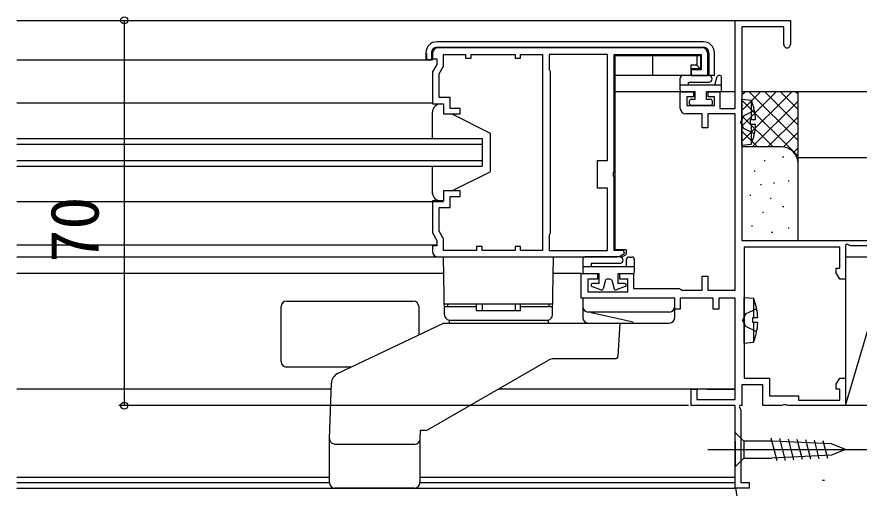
# Model space of a CAD drawing. Units: millimetres, scale not verified. Extents: x -525 to 525, y -782 to 777.
# Drawn here: x 174.5 to 327.5, y -501.5 to -415.9 of the extents above; entities that cross this region are included whole.
import ezdxf
from ezdxf.enums import TextEntityAlignment as Align

# ---------------------------------------------------------------- set-up
doc = ezdxf.new("R2010")
doc.units = ezdxf.units.MM
doc.header["$LTSCALE"] = 4
for name, color, linetype in [('0-2_YKK_11', 7, 'Continuous'), ('0-3_YKK_12', 2, 'Continuous'), ('0-4_YKK_13', 4, 'Continuous'), ('0-6_YKK_D', 6, 'Continuous'), ('0-8_YSS_K', 3, 'Continuous'), ('0-9_YSS_KE', 3, 'Continuous')]:
    doc.layers.add(name, color=color, linetype=linetype)
doc.styles.add('ＭＳ ゴシック', font='')
doc.styles.get('ＭＳ ゴシック').set_extended_font_data('MS Gothic')

msp = doc.modelspace()

# ---------------------------------------------------------------- linework, layer by layer
at = {"layer": '0-2_YKK_11'}
for p, q in [((299, -421.495), (251, -421.495)), ((251, -459.495), (283, -459.495))]:
    msp.add_line(p, q, dxfattribs=at)
for points in [[(295, -432.5), (295, -429.5), (297.4, -429.5), (297.4, -430.4), (296.2, -430.4), (296.2, -432), (301.2, -432), (301.2, -430.4), (300.1, -430.4), (300.1, -429.5), (302.2, -429.5), (302.2, -432.5), (305, -432.5), (305, -416.5), (315, -416.5), (315, -420.9)], [(313.8, -420.9), (313.8, -417.7), (306.2, -417.7), (306.2, -456.5)], [(250, -422.495), (250, -423.495), (250.8, -423.495), (250.8, -424.495), (250, -425.881), (250, -431.695), (252, -431.695), (252, -433.495), (255, -433.495), (255, -432.495), (253.2, -432.495), (253.2, -430.495), (251.2, -430.495), (251.2, -426.202), (252, -424.817), (252, -422.695), (256, -422.695), (256, -423.395), (257, -423.395), (257, -422.695), (265, -422.695), (265, -423.395), (266, -423.395), (266, -422.695), (270, -422.695), (270, -458.295), (266, -458.295), (266, -457.595), (265, -457.595), (265, -458.295), (259, -458.295), (259, -457.595), (258, -457.595), (258, -458.295), (252, -458.295), (252, -456.174), (251.2, -454.788), (251.2, -450.495), (253.2, -450.495), (253.2, -448.495)], [(284.89, -458.825), (284.7, -458.295), (283, -458.295), (283, -444.953), (282.88, -444.77), (282.88, -444.22), (283, -444.037), (283, -422.695), (298.8, -422.695), (298.8, -425.495), (297, -425.495), (297, -426.495), (300, -426.495), (300, -422.495)], [(300, -463), (300, -465.5), (305, -465.5), (305, -433.5), (300, -433.5), (300, -436), (299, -436), (299, -433.5), (296, -433.5)], [(253.2, -448.495), (255, -448.495), (255, -447.495), (252, -447.495), (252, -449.295), (250, -449.295), (250, -455.109), (250.8, -456.495), (250.8, -457.495), (250, -457.495), (250, -458.495)], [(336, -457.5), (325.9, -457.5), (325.3, -457.154), (325, -457.327), (325, -463.5), (324, -463.5), (323.35, -462.374), (323.35, -461.5), (324, -461.5), (324, -457.7), (306.6, -457.7), (306.6, -481.5), (311.2, -481.5), (311.2, -484.7), (316.5, -484.7), (316.5, -485.5), (324, -485.5), (324, -483.5), (323.35, -483.5), (323.35, -482.626), (324, -481.5), (325, -481.5), (325, -486.5), (314.52, -486.5), (314.26, -486.35), (313.74, -486.35), (313.48, -486.5), (310, -486.5), (310, -482.7), (306.2, -482.7), (306.2, -486.5), (305.815, -486.5)], [(306.2, -456.5), (350, -456.5)], [(305.815, -486.5), (305.685, -486.727), (306, -487.273), (306, -500.5), (307.5, -500.5), (307.5, -501.5), (305, -501.5), (305, -486.5), (297, -486.5), (297, -483.5), (298, -483.5), (298, -485.4), (305, -485.4), (305, -467), (302, -467), (302, -469), (301, -469), (301, -467), (295, -467), (295, -469), (294, -469), (294, -467), (277, -467), (277, -462.5), (280, -462.5), (280, -463.5), (278.2, -463.5), (278.2, -465.8), (285.5, -465.8), (285.5, -463.5), (284, -463.5), (284, -462.5), (286.5, -462.5), (286.5, -465.2), (294.78, -465.2), (295.04, -465.35), (295.3, -465.5), (299, -465.5), (299, -463), (300, -463)]]:
    msp.add_lwpolyline(points, dxfattribs=at)
msp.add_lwpolyline([(271.4, -425.795), (271.4, -455.195), (271.28, -455.435), (271.2, -455.595), (271.2, -458.295), (281.8, -458.295), (281.8, -446.995), (280, -446.995), (280, -441.995), (281.8, -441.995), (281.8, -422.695), (271.2, -422.695), (271.2, -425.395), (271.28, -425.555)], close=True, dxfattribs=at)
for centre, radius, start, end in [((251, -422.495), 1, 90.00001, 179.99999), ((299, -422.495), 1, 0.00001, 89.99999), ((314.4, -420.9), 0.6, 179.99999, 0.00001), ((296, -432.5), 1, 180.00001, 269.99999), ((251, -458.495), 1, 179.99998, 269.99996), ((283, -456.494), 3.001, 270.00819, 309.03092)]:
    msp.add_arc(centre, radius, start, end, dxfattribs=at)
at = {"layer": '0-3_YKK_12'}
for p, q in [((174.5, -416.5), (305, -416.5)), ((174.5, -423.695), (250, -423.695)), ((295, -429.5), (283.2, -429.5)), ((305, -429.5), (302.2, -429.5)), ((174.5, -431.495), (250, -431.495)), ((174.5, -437.995), (259.001, -437.995)), ((174.5, -438.995), (259.001, -438.995)), ((259.001, -437.995), (259.001, -442.995)), ((174.5, -441.995), (259.001, -441.995)), ((174.5, -442.995), (259.001, -442.995)), ((252, -449.495), (174.5, -449.495)), ((174.5, -457.295), (250.783, -457.295)), ((174.5, -459.495), (251, -459.495)), ((252.052, -462.5), (174.5, -462.5)), ((277, -462.5), (271.948, -462.5)), ((231.599, -483.5), (174.5, -483.5)), ((305, -483.5), (261.982, -483.5)), ((299.89, -483.5), (305, -483.5)), ((174.5, -499.5), (231.286, -499.5)), ((247.714, -499.5), (305, -499.5)), ((174.5, -500.5), (231.286, -500.5)), ((174.5, -501.5), (305, -501.5)), ((247.714, -500.5), (305, -500.5))]:
    msp.add_line(p, q, dxfattribs=at)
at = {"layer": '0-4_YKK_13'}
for p, q in [((299.2, -420.395), (250.8, -420.395)), ((250.8, -421.395), (299.2, -421.395)), ((248.8, -422.395), (248.8, -423.595)), ((248.8, -423.595), (250, -423.595)), ((248.9, -422.495), (248.9, -423.695)), ((249.8, -422.395), (249.8, -423.595)), ((283.2, -423.395), (283, -423.395)), ((283.2, -458.195), (283.2, -422.895)), ((290, -426.495), (290, -422.895)), ((298.03, -422.895), (298.03, -424.625)), ((300.2, -422.395), (300.2, -426.495)), ((301.2, -426.495), (301.2, -422.395)), ((296.9, -424.625), (296.9, -426.495)), ((298.03, -424.625), (296.9, -424.625)), ((298.7, -425.295), (296.9, -425.295)), ((298.03, -424.625), (298.7, -425.295)), ((301.2, -426.495), (283.2, -426.495)), ((300.181, -426.519), (295.5, -426.519)), ((301.3, -428.3), (301.723, -426.722)), ((302.2, -426.5), (302.013, -426.5)), ((302.5, -429.2), (302.5, -426.8)), ((295, -429.2), (295, -427.019)), ((302.5, -428.3), (295, -428.3)), ((296.5, -427.719), (300.181, -427.719)), ((296.5, -428.3), (296.5, -427.725)), ((297.7, -429.5), (295.3, -429.5)), ((297.7, -430.8), (297.7, -429.5)), ((299.8, -430.8), (299.8, -429.5)), ((302.2, -429.5), (299.8, -429.5)), ((296.7, -431.7), (296.7, -431.1)), ((297, -430.8), (297.7, -430.8)), ((299.8, -430.8), (300.5, -430.8)), ((300.8, -431.1), (300.8, -431.7)), ((306.2, -430.85), (307.9, -430.999)), ((306.2, -432.5), (306.2, -430.85)), ((307.9, -430.999), (307.9, -434.575)), ((300.5, -432), (297, -432)), ((250, -437.995), (250, -433.195)), ((253.5, -433.495), (260.5, -436.995)), ((306.2, -433), (306.2, -437)), ((306.538, -436.15), (305.927, -435)), ((308.7, -434.575), (307.7, -434.575)), ((307.7, -434.575), (307.7, -435.425)), ((308.7, -435.425), (307.7, -435.425)), ((307.9, -435.425), (307.9, -439.001)), ((260.5, -436.995), (260.5, -443.995)), ((308.486, -437.1), (306.538, -436.15)), ((306.2, -439.15), (307.9, -439.001)), ((250, -447.995), (250, -442.995)), ((253.5, -447.495), (260.5, -443.995)), ((253.5, -447.495), (252, -447.495)), ((285.2, -458.195), (283.2, -458.195)), ((285.2, -458.195), (285.2, -458.993)), ((252, -459.495), (272, -459.495)), ((252.184, -470.013), (252, -459.495)), ((271.816, -470.013), (272, -459.495)), ((277.3, -459.849), (277.3, -462.2)), ((284.004, -459.495), (277.654, -459.495)), ((285.2, -460), (285.2, -461.3)), ((285.7, -459.5), (286.2, -459.5)), ((286.7, -462.2), (286.7, -460)), ((286.7, -461.3), (277.3, -461.3)), ((277.3, -461.5), (277.3, -462.2)), ((278.8, -460.695), (278.8, -461.3)), ((284.004, -460.695), (278.804, -460.695)), ((286.7, -462.2), (286.7, -461.5)), ((277.6, -462.5), (280.3, -462.5)), ((280.3, -464.3), (280.3, -462.5)), ((282.27, -463.5), (281.73, -463.5)), ((283.7, -462.5), (286.4, -462.5)), ((283.7, -464.3), (283.7, -462.5)), ((278.997, -464.882), (280.633, -465.477)), ((280.3, -464.3), (279.1, -464.3)), ((281.44, -463.722), (281.025, -465.273)), ((282.56, -463.722), (282.975, -465.273)), ((285.003, -464.882), (283.367, -465.477)), ((284.9, -464.3), (283.7, -464.3)), ((223.503, -467.5), (246.503, -467.5)), ((252.148, -467.995), (271.852, -467.995)), ((252.78, -468.495), (252.78, -467.995)), ((258, -469.195), (258, -467.995)), ((259, -467.995), (259, -469.195)), ((265, -467.995), (265, -469.195)), ((266, -469.195), (266, -467.995)), ((271.22, -468.495), (271.22, -467.995)), ((294, -470.5), (294, -467)), ((306.6, -466.85), (308.3, -466.999)), ((306.6, -468.5), (306.6, -466.85)), ((308.3, -466.999), (308.3, -470.575)), ((222.503, -478.5), (222.503, -468.5)), ((247.503, -468.5), (247.503, -473.646)), ((252.157, -468.495), (258, -468.495)), ((258, -469.195), (266, -469.195)), ((266, -468.495), (271.843, -468.495)), ((293, -469.5), (278.3, -469.5)), ((286.449, -471.33), (278.844, -469.645)), ((306.6, -469), (306.6, -473)), ((253, -470.978), (253.009, -471.495)), ((253, -470.978), (271, -470.978)), ((271, -470.978), (270.991, -471.495)), ((306.938, -472.15), (306.327, -471)), ((309.1, -470.575), (308.1, -470.575)), ((308.1, -470.575), (308.1, -471.425)), ((232.772, -480.691), (252, -471.495)), ((252, -471.495), (253.762, -471.495)), ((252, -471.495), (284, -471.495)), ((275.748, -471.495), (275.74, -471.503)), ((278.3, -471.5), (293, -471.5)), ((284, -471.495), (283.684, -477.521)), ((308.886, -473.1), (306.938, -472.15)), ((309.1, -471.425), (308.1, -471.425)), ((308.3, -471.425), (308.3, -475.001)), ((306.6, -475.15), (308.3, -475.001)), ((249.217, -490.87), (271.053, -478.263)), ((283.185, -477.995), (272.053, -477.995)), ((283.563, -477.823), (283.512, -477.873)), ((235.262, -479.5), (223.503, -479.5)), ((231.286, -492.46), (231.637, -482.425)), ((247.784, -492.53), (247.837, -491.004)), ((248.717, -491.004), (247.837, -491.004)), ((231.286, -500.495), (231.286, -492.53)), ((312.593, -496.523), (311.495, -492.425)), ((314.126, -496.449), (313.068, -492.5)), ((315.659, -496.376), (314.641, -492.575)), ((317.193, -496.303), (316.214, -492.65)), ((232.286, -493.495), (246.784, -493.495)), ((247.714, -492.864), (247.714, -500.495)), ((305.001, -492.95), (305.001, -496.05)), ((311.667, -492.95), (306.551, -492.95)), ((306.551, -492.95), (306.551, -496.05)), ((318.726, -496.23), (317.787, -492.725)), ((320.259, -496.157), (319.36, -492.8)), ((321.793, -496.084), (320.933, -492.875)), ((300.001, -494.5), (330.001, -494.5)), ((306.551, -496.05), (311.667, -496.05)), ((246.714, -501.495), (232.286, -501.495))]:
    msp.add_line(p, q, dxfattribs=at)
for points in [[(283.2, -422.895), (298.7, -422.895), (298.7, -425.295)], [(251.5, -431.695), (252, -431.695), (252, -433.495), (253.5, -433.495)], [(308.486, -432.9), (306.538, -433.85), (305.927, -435)], [(306.2, -439.15), (306.2, -437.5), (306.2, -432.5)], [(252, -447.495), (252, -449.295), (251.5, -449.295)], [(294, -467), (277.3, -467), (277.3, -470.5)], [(308.886, -468.9), (306.938, -469.85), (306.327, -471)], [(306.6, -475.15), (306.6, -473.5), (306.6, -468.5)], [(305.001, -492.95), (305.001, -491.4), (306.551, -492.95)], [(325.001, -494.5), (322.506, -493.467), (311.667, -492.95)], [(325.001, -494.5), (322.506, -495.533), (311.667, -496.05)], [(305.001, -496.05), (305.001, -497.6), (306.551, -496.05)]]:
    msp.add_lwpolyline(points, dxfattribs=at)
for centre, radius, start, end in [((250.8, -422.395), 2, 90, 180), ((299.2, -422.395), 2, 0, 90), ((250.8, -422.395), 1, 90, 180), ((299.2, -422.395), 1, 0, 90), ((295.5, -427.019), 0.5, 90, 180), ((300.181, -427.119), 0.6, 270, 90), ((302.013, -426.8), 0.3, 90, 165), ((302.2, -426.8), 0.3, 0, 90), ((295.3, -429.2), 0.3, 180, 270), ((302.2, -429.2), 0.3, 270, 0), ((297, -431.1), 0.3, 90, 180), ((300.5, -431.1), 0.3, 0, 90), ((298.294, -435), 10.406, 2.34115, 22.61287), ((251.5, -433.195), 1.5, 90, 180), ((297, -431.7), 0.3, 180, 270), ((300.5, -431.7), 0.3, 270, 0), ((298.294, -435), 10.406, 337.38713, 357.65988), ((251.5, -447.795), 1.5, 180, 270), ((283.2, -456.495), 3.2, 288.39846, 308.68219), ((277.783, -459.978), 0.5, 105, 165), ((284.004, -460.095), 0.6, 270, 90), ((285.7, -460), 0.5, 90, 180), ((286.2, -460), 0.5, 0, 90), ((277.6, -462.2), 0.3, 180, 270), ((281.73, -463.8), 0.3, 90, 165), ((282.27, -463.8), 0.3, 15, 90), ((286.4, -462.2), 0.3, 270, 0), ((279.1, -464.6), 0.3, 90, 250), ((284.9, -464.6), 0.3, 290, 90), ((280.735, -465.195), 0.3, 250, 345), ((283.265, -465.195), 0.3, 195, 290), ((223.503, -468.5), 1, 90, 180), ((246.503, -468.5), 1, 0, 90), ((298.694, -471), 10.406, 2.34115, 22.61287), ((278.3, -468.5), 1, 180, 270), ((293, -468.5), 1, 270, 0), ((253.183, -469.995), 1, 181, 259.41304), ((270.817, -469.995), 1, 280.58696, 359), ((278.3, -470.5), 1, 180, 270), ((293, -470.5), 1, 270, 0), ((298.694, -471), 10.406, 337.38713, 357.65988), ((223.503, -478.5), 1, 180, 270), ((272.053, -479.995), 2, 90, 120), ((283.185, -477.495), 0.5, 270, 357), ((233.635, -482.495), 2, 115.55982, 178), ((248.717, -490.004), 1, 270, 300), ((232.286, -492.495), 1, 178, 270), ((246.784, -492.495), 1, 270, 358), ((232.286, -500.495), 1, 180, 270), ((246.714, -500.495), 1, 270, 0)]:
    msp.add_arc(centre, radius, start, end, dxfattribs=at)
at = {"layer": '0-6_YKK_D'}
for p, q in [((194, -416.5), (194, -486.5)), ((296.5, -486.5), (193, -486.5))]:
    msp.add_line(p, q, dxfattribs=at)
for centre in [(194, -416.5), (194, -486.5)]:
    msp.add_circle(centre, 0.637, dxfattribs=at)
at = {"layer": '0-8_YSS_K'}
for p, q in [((316.4, -429.5), (306.4, -429.5)), ((306.4, -438.358), (315.258, -429.5)), ((306.4, -435.529), (312.429, -429.5)), ((306.4, -432.701), (309.601, -429.5)), ((306.4, -429.873), (306.773, -429.5)), ((307.542, -429.5), (316.4, -438.358)), ((310.371, -429.5), (316.4, -435.529)), ((313.199, -429.5), (316.4, -432.701)), ((316.027, -429.5), (316.4, -429.873)), ((316.4, -442.5), (316.4, -429.5)), ((306.4, -431.186), (316.4, -441.186)), ((308.086, -439.5), (316.4, -431.186)), ((306.4, -434.015), (311.885, -439.5)), ((310.915, -439.5), (316.4, -434.015)), ((306.4, -436.843), (309.057, -439.5)), ((313.725, -439.518), (316.4, -436.843)), ((313.4, -439.5), (306.4, -439.5)), ((315.605, -440.466), (316.4, -439.672)), ((310.257, -441.995), (310.457, -441.995)), ((313.595, -441.328), (313.795, -441.328)), ((316.4, -456.5), (316.4, -442.5)), ((308.401, -443.826), (308.601, -443.826)), ((309.589, -446.335), (309.789, -446.335)), ((311.926, -446.001), (312.126, -446.001)), ((314.596, -445.667), (314.796, -445.667)), ((307.616, -448.255), (307.816, -448.255)), ((311.323, -448.794), (311.523, -448.794)), ((309.923, -451.342), (310.123, -451.342)), ((313.595, -450.341), (313.795, -450.341)), ((307.92, -453.849), (308.12, -453.849)), ((314.596, -454.183), (314.796, -454.183)), ((311.592, -455.014), (311.792, -455.014)), ((325, -459.5), (325, -486.5)), ((333, -459.5), (325, -459.5)), ((321.2, -500.11), (320.85, -500.11))]:
    msp.add_line(p, q, dxfattribs=at)
msp.add_lwpolyline([(333, -459.5), (333, -486.5), (325, -486.5)], close=True, dxfattribs=at)
for centre, radius, start, end in [((313.4, -442.5), 3, 0, 90), ((284.052, -505.819), 21.492, 354.33952, 11.82256)]:
    msp.add_arc(centre, radius, start, end, dxfattribs=at)
at = {"layer": '0-9_YSS_KE'}
msp.add_line((514.003, -429.5), (316.4, -429.5), dxfattribs=at)
msp.add_lwpolyline([(514.003, -441.5), (316.4, -441.5), (316.4, -429.5)], dxfattribs=at)

# ---------------------------------------------------------------- texts
at = {"layer": '0-6_YKK_D', "style": 'ＭＳ ゴシック'}
msp.add_text('70', height=8.798, rotation=90, dxfattribs=at).set_placement((192, -460.5), align=Align.BOTTOM_LEFT)

doc.saveas('drawing.dxf')
